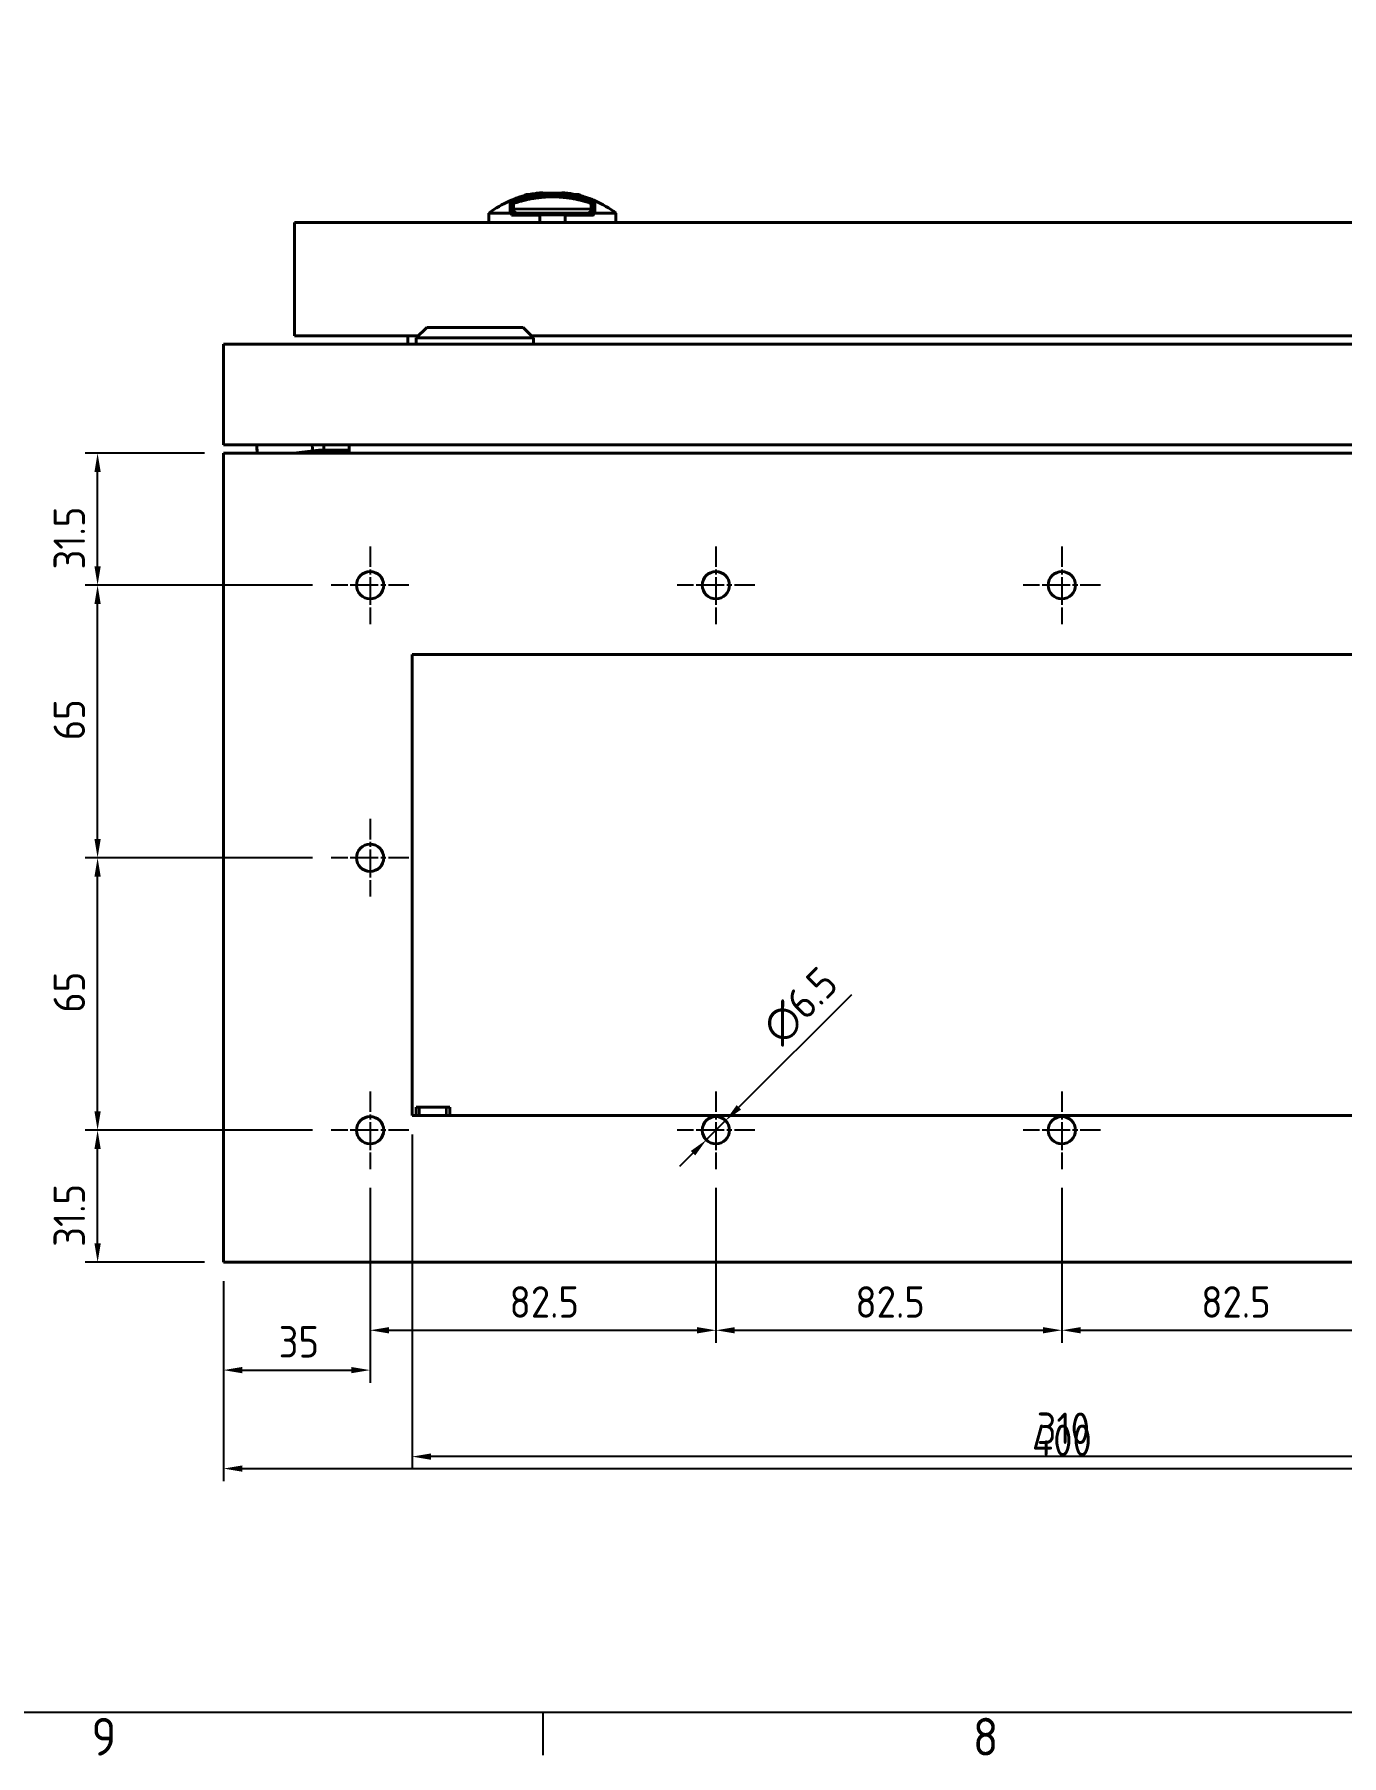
# Model space of a CAD drawing. Header units: millimetres. Extents: x 0 to 2523, y 0 to 1782.
# Drawn here: x 719.7 to 1031.5, y 49.7 to 460.3 of the extents above; entities that cross this region are included whole.
import ezdxf

# ---------------------------------------------------------------- set-up
doc = ezdxf.new("R2010")
doc.units = ezdxf.units.MM
doc.header["$LTSCALE"] = 3
doc.linetypes.add('CHAIN', pattern=[0.3543, 0.2362, -0.0295, 0.0591, -0.0295])
doc.layers.get('0').update_dxf_attribs({"color": 3, "lineweight": 25})
for name, color, linetype, lineweight in [('가시적인 것(ISO)', 3, 'Continuous', 40), ('가시적인 좁은 것(ISO)', 3, 'Continuous', 35), ('경계(ISO)', 7, 'Continuous', 25), ('중심 표식(ISO)', 1, 'Continuous', 25), ('치수(ISO)', 2, 'Continuous', 25)]:
    doc.layers.add(name, color=color, linetype=linetype, lineweight=lineweight)
doc.styles.add('문자 텍스트_M2B', font='isocp.shx')
doc.styles.add('치수 텍스트_PSTEK_POSCO', font='isocp.shx')
doc.dimstyles.new('치수_PSTEK_POSCO', dxfattribs={"dimscale": 3, "dimtxt": 2.5, "dimasz": 1.5, "dimexe": 1, "dimexo": 1.5, "dimgap": 1, "dimtad": 1, "dimrnd": 1e-08, "dimdsep": 46, "dimtxsty": '치수 텍스트_PSTEK_POSCO', "dimcen": 0.09, "dimdle": 10, "dimclrd": 7, "dimclre": 7, "dimclrt": 2, "dimadec": 1, "dimazin": 2, "dimtfac": 1, "dimtmove": 0, "dimatfit": 3, "dimfxl": 0, "dimtolj": 1, "dimlwd": -1, "dimlwe": -1, "dimarcsym": 0})

# ---------------------------------------------------------------- blocks, each defined once
blk = doc.blocks.new('경계 Default Border')
at = {"layer": '경계(ISO)'}
blk.add_line((280.33, 20), (280.33, 16.6), dxfattribs=at)
at = {"layer": '경계(ISO)', "flags": 128}
blk.add_lwpolyline([(20, 20), (20, 574), (821, 574), (821, 20), (20, 20)], dxfattribs=at)
at = {"layer": '경계(ISO)', "color": 2, "char_height": 3, "attachment_point": 7, "style": '문자 텍스트_M2B'}
for s, insert in [('9', (244.44, 16.57)), ('8', (314.52, 16.57))]:
    blk.add_mtext(s, dxfattribs=dict(at, insert=insert))
blk = doc.blocks.new('*D23')
at = {"layer": 'Defpoints', "color": 0, "transparency": 16777216}
for p in [(764.78, 167.37), (1164.78, 167.37), (1164.78, 118.17)]:
    blk.add_point(p, dxfattribs=at)
at = {"layer": '치수(ISO)', "color": 7, "transparency": 16777216}
for p, q in [((764.78, 162.87), (764.78, 115.17)), ((1164.78, 162.87), (1164.78, 115.17)), ((769.28, 118.17), (1160.28, 118.17))]:
    blk.add_line(p, q, dxfattribs=at)
for points in [[(769.28, 118.92), (769.28, 117.42), (764.78, 118.17)], [(1160.28, 118.92), (1160.28, 117.42), (1164.78, 118.17)]]:
    blk.add_solid(points, dxfattribs=at)
at = {"layer": '치수(ISO)', "color": 2, "transparency": 16777216, "insert": (957.65, 124.92), "char_height": 7.5, "attachment_point": 4, "style": '치수 텍스트_PSTEK_POSCO'}
blk.add_mtext('\\A1;400', dxfattribs=at)
blk = doc.blocks.new('*D63')
at = {"layer": 'Defpoints', "color": 0, "transparency": 16777216}
for p in [(734.78, 198.87), (790.53, 198.87), (764.78, 167.37)]:
    blk.add_point(p, dxfattribs=at)
at = {"layer": '치수(ISO)', "color": 7, "transparency": 16777216}
for p, q in [((786.03, 198.87), (731.78, 198.87)), ((734.78, 171.87), (734.78, 194.37)), ((760.28, 167.37), (731.78, 167.37))]:
    blk.add_line(p, q, dxfattribs=at)
for points in [[(734.03, 194.37), (735.53, 194.37), (734.78, 198.87)], [(734.03, 171.87), (735.53, 171.87), (734.78, 167.37)]]:
    blk.add_solid(points, dxfattribs=at)
at = {"layer": '치수(ISO)', "color": 2, "transparency": 16777216, "insert": (728.03, 171.06), "char_height": 7.5, "attachment_point": 4, "rotation": 90, "style": '치수 텍스트_PSTEK_POSCO'}
blk.add_mtext('\\A1;31.5', dxfattribs=at)
blk = doc.blocks.new('*D64')
at = {"layer": 'Defpoints', "color": 0, "transparency": 16777216}
for p in [(734.78, 263.87), (790.53, 263.87), (790.53, 198.87)]:
    blk.add_point(p, dxfattribs=at)
at = {"layer": '치수(ISO)', "color": 7, "transparency": 16777216}
for p, q in [((786.03, 263.87), (731.78, 263.87)), ((734.78, 203.37), (734.78, 259.37)), ((786.03, 198.87), (731.78, 198.87))]:
    blk.add_line(p, q, dxfattribs=at)
for points in [[(734.03, 259.37), (735.53, 259.37), (734.78, 263.87)], [(734.03, 203.37), (735.53, 203.37), (734.78, 198.87)]]:
    blk.add_solid(points, dxfattribs=at)
at = {"layer": '치수(ISO)', "color": 2, "transparency": 16777216, "insert": (728.03, 226.89), "char_height": 7.5, "attachment_point": 4, "rotation": 90, "style": '치수 텍스트_PSTEK_POSCO'}
blk.add_mtext('\\A1;65', dxfattribs=at)
blk = doc.blocks.new('*D65')
at = {"layer": 'Defpoints', "color": 0, "transparency": 16777216}
for p in [(734.78, 328.87), (790.53, 328.87), (790.53, 263.87)]:
    blk.add_point(p, dxfattribs=at)
at = {"layer": '치수(ISO)', "color": 7, "transparency": 16777216}
for p, q in [((786.03, 328.87), (731.78, 328.87)), ((734.78, 268.37), (734.78, 324.37)), ((786.03, 263.87), (731.78, 263.87))]:
    blk.add_line(p, q, dxfattribs=at)
for points in [[(734.03, 324.37), (735.53, 324.37), (734.78, 328.87)], [(734.03, 268.37), (735.53, 268.37), (734.78, 263.87)]]:
    blk.add_solid(points, dxfattribs=at)
at = {"layer": '치수(ISO)', "color": 2, "transparency": 16777216, "insert": (728.03, 291.89), "char_height": 7.5, "attachment_point": 4, "rotation": 90, "style": '치수 텍스트_PSTEK_POSCO'}
blk.add_mtext('\\A1;65', dxfattribs=at)
blk = doc.blocks.new('*D66')
at = {"layer": 'Defpoints', "color": 0, "transparency": 16777216}
for p in [(734.78, 360.37), (764.78, 360.37), (790.53, 328.87)]:
    blk.add_point(p, dxfattribs=at)
at = {"layer": '치수(ISO)', "color": 7, "transparency": 16777216}
for p, q in [((760.28, 360.37), (731.78, 360.37)), ((734.78, 333.37), (734.78, 355.87)), ((786.03, 328.87), (731.78, 328.87))]:
    blk.add_line(p, q, dxfattribs=at)
for points in [[(734.03, 355.87), (735.53, 355.87), (734.78, 360.37)], [(734.03, 333.37), (735.53, 333.37), (734.78, 328.87)]]:
    blk.add_solid(points, dxfattribs=at)
at = {"layer": '치수(ISO)', "color": 2, "transparency": 16777216, "insert": (728.03, 332.62), "char_height": 7.5, "attachment_point": 4, "rotation": 90, "style": '치수 텍스트_PSTEK_POSCO'}
blk.add_mtext('\\A1;31.5', dxfattribs=at)
blk = doc.blocks.new('*D67')
at = {"layer": 'Defpoints', "color": 0, "transparency": 16777216}
for p in [(799.78, 189.62), (764.78, 167.37), (799.78, 141.66)]:
    blk.add_point(p, dxfattribs=at)
at = {"layer": '치수(ISO)', "color": 7, "transparency": 16777216}
for p, q in [((799.78, 185.12), (799.78, 138.66)), ((764.78, 162.87), (764.78, 138.66)), ((769.28, 141.66), (795.28, 141.66))]:
    blk.add_line(p, q, dxfattribs=at)
for points in [[(769.28, 142.41), (769.28, 140.91), (764.78, 141.66)], [(795.28, 142.41), (795.28, 140.91), (799.78, 141.66)]]:
    blk.add_solid(points, dxfattribs=at)
at = {"layer": '치수(ISO)', "color": 2, "transparency": 16777216, "insert": (777.97, 148.41), "char_height": 7.5, "attachment_point": 4, "style": '치수 텍스트_PSTEK_POSCO'}
blk.add_mtext('\\A1;35', dxfattribs=at)
blk = doc.blocks.new('*D68')
at = {"layer": 'Defpoints', "color": 0, "transparency": 16777216}
for p in [(799.78, 189.62), (882.28, 189.62), (882.28, 151.16)]:
    blk.add_point(p, dxfattribs=at)
at = {"layer": '치수(ISO)', "color": 7, "transparency": 16777216}
for p, q in [((799.78, 185.12), (799.78, 148.16)), ((882.28, 185.12), (882.28, 148.16)), ((804.28, 151.16), (877.78, 151.16))]:
    blk.add_line(p, q, dxfattribs=at)
for points in [[(804.28, 151.91), (804.28, 150.41), (799.78, 151.16)], [(877.78, 151.91), (877.78, 150.41), (882.28, 151.16)]]:
    blk.add_solid(points, dxfattribs=at)
at = {"layer": '치수(ISO)', "color": 2, "transparency": 16777216, "insert": (833.03, 157.91), "char_height": 7.5, "attachment_point": 4, "style": '치수 텍스트_PSTEK_POSCO'}
blk.add_mtext('\\A1;82.5', dxfattribs=at)
blk = doc.blocks.new('*D69')
at = {"layer": 'Defpoints', "color": 0, "transparency": 16777216}
for p in [(882.28, 189.62), (964.78, 189.62), (964.78, 151.16)]:
    blk.add_point(p, dxfattribs=at)
at = {"layer": '치수(ISO)', "color": 7, "transparency": 16777216}
for p, q in [((882.28, 185.12), (882.28, 148.16)), ((964.78, 185.12), (964.78, 148.16)), ((886.78, 151.16), (960.28, 151.16))]:
    blk.add_line(p, q, dxfattribs=at)
for points in [[(886.78, 151.91), (886.78, 150.41), (882.28, 151.16)], [(960.28, 151.91), (960.28, 150.41), (964.78, 151.16)]]:
    blk.add_solid(points, dxfattribs=at)
at = {"layer": '치수(ISO)', "color": 2, "transparency": 16777216, "insert": (915.53, 157.91), "char_height": 7.5, "attachment_point": 4, "style": '치수 텍스트_PSTEK_POSCO'}
blk.add_mtext('\\A1;82.5', dxfattribs=at)
blk = doc.blocks.new('*D70')
at = {"layer": 'Defpoints', "color": 0, "transparency": 16777216}
for p in [(964.78, 189.62), (1047.28, 189.62), (1047.28, 151.16)]:
    blk.add_point(p, dxfattribs=at)
at = {"layer": '치수(ISO)', "color": 7, "transparency": 16777216}
for p, q in [((964.78, 185.12), (964.78, 148.16)), ((1047.28, 185.12), (1047.28, 148.16)), ((969.28, 151.16), (1042.78, 151.16))]:
    blk.add_line(p, q, dxfattribs=at)
for points in [[(969.28, 151.91), (969.28, 150.41), (964.78, 151.16)], [(1042.78, 151.91), (1042.78, 150.41), (1047.28, 151.16)]]:
    blk.add_solid(points, dxfattribs=at)
at = {"layer": '치수(ISO)', "color": 2, "transparency": 16777216, "insert": (998.03, 157.91), "char_height": 7.5, "attachment_point": 4, "style": '치수 텍스트_PSTEK_POSCO'}
blk.add_mtext('\\A1;82.5', dxfattribs=at)
blk = doc.blocks.new('*D74')
at = {"layer": 'Defpoints', "color": 0, "transparency": 16777216}
for p in [(809.78, 202.37), (1119.78, 202.37), (809.78, 121.03)]:
    blk.add_point(p, dxfattribs=at)
at = {"layer": '치수(ISO)', "color": 7, "transparency": 16777216}
for p, q in [((809.78, 197.87), (809.78, 118.03)), ((1119.78, 197.87), (1119.78, 118.03)), ((1115.28, 121.03), (814.28, 121.03))]:
    blk.add_line(p, q, dxfattribs=at)
for points in [[(814.28, 121.78), (814.28, 120.28), (809.78, 121.03)], [(1115.28, 121.78), (1115.28, 120.28), (1119.78, 121.03)]]:
    blk.add_solid(points, dxfattribs=at)
at = {"layer": '치수(ISO)', "color": 2, "transparency": 16777216, "insert": (958.77, 127.78), "char_height": 7.5, "attachment_point": 4, "style": '치수 텍스트_PSTEK_POSCO'}
blk.add_mtext('\\A1;310', dxfattribs=at)
blk = doc.blocks.new('*D75')
at = {"layer": 'Defpoints', "color": 0, "transparency": 16777216}
for p in [(884.57, 201.17), (879.98, 196.57)]:
    blk.add_point(p, dxfattribs=at)
at = {"layer": '치수(ISO)', "color": 7, "transparency": 16777216}
for p, q in [((887.76, 204.35), (914.66, 231.25)), ((879.98, 196.57), (884.57, 201.17)), ((876.8, 193.39), (873.61, 190.21))]:
    blk.add_line(p, q, dxfattribs=at)
for points in [[(887.23, 204.88), (888.29, 203.82), (884.57, 201.17)], [(876.27, 193.92), (877.33, 192.86), (879.98, 196.57)]]:
    blk.add_solid(points, dxfattribs=at)
at = {"layer": '치수(ISO)', "color": 2, "transparency": 16777216, "insert": (895.35, 221.49), "char_height": 7.5, "attachment_point": 4, "rotation": 45, "style": '치수 텍스트_PSTEK_POSCO'}
blk.add_mtext('\\A1;∅6.5', dxfattribs=at)

msp = doc.modelspace()

# ---------------------------------------------------------------- linework, layer by layer
at = {"layer": '가시적인 것(ISO)'}
for p, q in [((833.5266, 420.2894), (833.5266, 417.6371)), ((834.0266, 419.9314), (834.0266, 418.6371)), ((836.6266, 421.1311), (836.6266, 421.5757)), ((836.6266, 420.7091), (836.6266, 420.7092)), ((849.4266, 422.0757), (837.1266, 422.0757)), ((849.9266, 421.1311), (849.9266, 421.5757)), ((852.5266, 419.9315), (852.5266, 418.6371)), ((853.0266, 417.6371), (853.0266, 420.2895)), ((781.7766, 415.368), (1133.7766, 415.368)), ((781.7766, 388.368), (781.7766, 415.368)), ((828.1391, 417.6371), (828.1391, 415.368)), ((834.0266, 417.6371), (834.0266, 418.6371)), ((835.0266, 417.6371), (851.5266, 417.6371)), ((840.2766, 417.1371), (840.2766, 415.368)), ((846.2766, 417.1371), (846.2766, 415.368)), ((852.5266, 417.6371), (852.5266, 418.6371)), ((858.414, 417.6371), (858.414, 415.368)), ((813.2766, 390.368), (810.7766, 387.868)), ((813.2766, 390.368), (836.2766, 390.368)), ((836.2766, 390.368), (838.7766, 387.868)), ((1164.7766, 386.368), (764.7766, 386.368)), ((764.7766, 386.368), (764.7766, 362.368)), ((781.7766, 388.368), (811.2766, 388.368)), ((808.7766, 386.368), (808.7766, 388.368)), ((838.7766, 387.868), (810.7766, 387.868)), ((810.7766, 386.368), (810.7766, 387.868)), ((838.2766, 388.368), (1133.7766, 388.368)), ((838.7766, 386.368), (838.7766, 387.868)), ((764.7766, 362.368), (1164.7766, 362.368)), ((772.9093, 360.368), (772.6474, 362.368)), ((772.7753, 361.3914), (772.7752, 361.0901)), ((785.9426, 362.368), (785.9674, 362.1781)), ((785.9674, 362.1781), (786.1285, 360.9481)), ((788.7757, 362.3565), (788.7752, 361.0833)), ((788.7757, 362.368), (788.7757, 362.3565)), ((794.7766, 360.368), (794.7766, 362.368)), ((764.7766, 360.368), (764.7766, 167.368)), ((764.7766, 360.368), (1164.7766, 360.368)), ((786.1285, 360.9481), (781.5784, 360.368)), ((794.7766, 361.0808), (788.7752, 361.0833)), ((809.7766, 312.368), (1119.7766, 312.368)), ((809.7766, 202.368), (809.7766, 312.368)), ((1119.7766, 202.368), (809.7766, 202.368)), ((818.7766, 204.368), (810.7766, 204.368)), ((810.7766, 202.368), (810.7766, 204.368)), ((818.7766, 202.368), (818.7766, 204.368)), ((1164.7766, 167.368), (764.7766, 167.368))]:
    msp.add_line(p, q, dxfattribs=at)
for centre in [(799.7766, 328.868), (882.2766, 328.868), (964.7766, 328.868), (799.7766, 263.868), (799.7766, 198.868), (882.2766, 198.868), (964.7766, 198.868)]:
    msp.add_circle(centre, 3.25, dxfattribs=at)
for centre, radius, start, end in [((833.2266, 420.2894), 0.3, 359.999658, 113.916534), ((834.5266, 419.9314), 0.5, 110.509084, 180), ((837.1266, 421.5757), 0.5, 90, 180), ((849.4266, 421.5757), 0.5, 0, 90), ((835.0266, 418.6371), 1, 180, 270), ((851.5266, 418.6371), 1, 270, 0)]:
    msp.add_arc(centre, radius, start, end, dxfattribs=at)
for centre, major_axis, ratio, start_param, end_param in [((843.2766, 397.6282), (-25.034, -1.6747), 0.99999557, 5.06301613, 5.29326069), ((853.3266, 420.2895), (-0.2742, 0.1216), 0.99999129, 4.71238898, 6.70060955), ((843.2766, 397.6282), (-25.034, 1.6747), 0.99999557, 4.13151726, 4.36176181)]:
    msp.add_ellipse(centre, major_axis=major_axis, ratio=ratio, start_param=start_param, end_param=end_param, dxfattribs=at)
for points in [[(833.1049, 420.5637), (833.1049, 420.5637), (833.1096, 420.5658), (833.1187, 420.5698)], [(833.1187, 420.5698), (833.1392, 420.5788), (833.1824, 420.598), (833.2479, 420.6265)], [(833.2479, 420.6265), (833.2944, 420.6468), (833.3522, 420.6719), (833.4182, 420.7001)], [(833.4182, 420.7001), (833.5516, 420.7571), (833.7273, 420.8308), (833.9405, 420.9163)], [(836.3554, 421.7445), (836.4683, 421.7769), (836.5838, 421.8086), (836.7019, 421.8396)], [(846.2995, 421.8344), (846.2995, 421.8344), (846.2887, 421.8344), (846.2595, 421.8344), (846.2241, 421.8344), (846.1825, 421.8344), (846.1349, 421.8344), (846.0805, 421.8344), (846.0187, 421.8344), (845.9489, 421.8344), (845.8717, 421.8344), (845.7865, 421.8344), (845.6918, 421.8344), (845.5883, 421.8344), (845.4763, 421.8344), (845.3562, 421.8344), (845.2284, 421.8344), (845.0935, 421.8344), (844.9518, 421.8344), (844.8039, 421.8344), (844.6503, 421.8344), (844.4915, 421.8344), (844.3283, 421.8344), (844.1613, 421.8344), (843.991, 421.8344), (843.8183, 421.8344), (843.6438, 421.8344), (843.4684, 421.8344), (843.2928, 421.8344), (843.1173, 421.8344), (842.9412, 421.8344), (842.7658, 421.8344), (842.5918, 421.8344), (842.4199, 421.8344), (842.251, 421.8344), (842.0857, 421.8344), (841.9247, 421.8344), (841.7688, 421.8344), (841.6185, 421.8344), (841.4744, 421.8344), (841.3371, 421.8344), (841.2071, 421.8344), (841.085, 421.8344), (840.971, 421.8344), (840.8658, 421.8344), (840.7698, 421.8344), (840.6834, 421.8344), (840.6054, 421.8344), (840.5351, 421.8344), (840.4729, 421.8344), (840.4183, 421.8344), (840.3706, 421.8344), (840.329, 421.8344), (840.2936, 421.8344), (840.2645, 421.8344), (840.2534, 421.8343), (840.2534, 421.8343)], [(840.2855, 422.4537), (841.2483, 422.431), (842.2687, 422.4156), (843.2778, 422.4156)], [(843.2778, 422.4156), (844.2861, 422.4156), (845.3056, 422.431), (846.2677, 422.4537)], [(846.2709, 422.4536), (847.1747, 422.3656), (848.0453, 422.2364), (848.8342, 422.0757)], [(846.2995, 421.8344), (846.7293, 421.783), (847.5551, 421.6622), (848.6954, 421.4396), (849.7102, 421.195), (850.5781, 420.9502), (851.2821, 420.7267), (851.8054, 420.5456), (852.1304, 420.4266), (852.2043, 420.3988), (852.2018, 420.3997)], [(849.8512, 421.8396), (849.9691, 421.8087), (850.0846, 421.7769), (850.1977, 421.7445)], [(850.1977, 421.7445), (850.2269, 421.7361), (850.2558, 421.7278), (850.2845, 421.7194)], [(850.2845, 421.7194), (850.6944, 421.6002), (851.0731, 421.4786), (851.4134, 421.3619)], [(851.4134, 421.3619), (851.7576, 421.244), (852.0521, 421.1348), (852.299, 421.0396)], [(852.299, 421.0396), (852.481, 420.9695), (852.6435, 420.9044), (852.7844, 420.8467)], [(852.7845, 420.8467), (852.8274, 420.8291), (852.8682, 420.8123), (852.907, 420.7962)], [(852.907, 420.7962), (853.0893, 420.7204), (853.2282, 420.6602), (853.3188, 420.6207)], [(853.3188, 420.6207), (853.4001, 420.5852), (853.4479, 420.5638), (853.4482, 420.5637)], [(772.8159, 361.0816), (772.8022, 361.0873), (772.7887, 361.0901), (772.7752, 361.0901)], [(788.7752, 361.0833), (787.891, 361.0837), (787.0068, 361.0381), (786.1285, 360.9481)]]:
    msp.add_open_spline(points, degree=3, dxfattribs=at)
for points, knots in [([(833.9405, 420.9163), (834.0539, 420.9618), (834.1846, 421.0132), (834.3354, 421.0708), (834.4863, 421.1283), (834.6573, 421.1919), (834.8526, 421.2615), (835.0479, 421.3312), (835.2674, 421.4068), (835.5162, 421.4877), (835.765, 421.5686), (836.0431, 421.6549), (836.3554, 421.7445)], [0.555593497, 0.555593497, 0.555593497, 0.555593497, 0.666666667, 0.666666667, 0.666666667, 0.777777778, 0.777777778, 0.777777778, 0.888888889, 0.888888889, 0.888888889, 1, 1, 1, 1]), ([(834.3514, 420.3997), (834.3514, 420.3997), (834.3951, 420.4162), (834.4837, 420.4488), (834.5724, 420.4814), (834.706, 420.5301), (834.8848, 420.5925), (835.0636, 420.6549), (835.2876, 420.7309), (835.5525, 420.8152), (835.8174, 420.8994), (836.1231, 420.9919), (836.462, 421.086), (836.8008, 421.1801), (837.1728, 421.2757), (837.572, 421.3674), (837.9712, 421.4592), (838.3977, 421.5469), (838.8452, 421.626), (839.2927, 421.705), (839.7612, 421.7755), (840.2534, 421.8344)], [0, 0, 0, 0, 0.14285714, 0.14285714, 0.14285714, 0.28571429, 0.28571429, 0.28571429, 0.42857143, 0.42857143, 0.42857143, 0.57142857, 0.57142857, 0.57142857, 0.71428571, 0.71428571, 0.71428571, 0.85714286, 0.85714286, 0.85714286, 1, 1, 1, 1]), ([(837.7204, 422.0757), (838.1899, 422.1715), (838.6851, 422.2558), (839.5502, 422.3751), (839.9131, 422.4177), (840.2823, 422.4536)], [0.174616932, 0.174616932, 0.174616932, 0.174616932, 0.343427877, 0.343427877, 0.459742895, 0.459742895, 0.459742895, 0.459742895]), ([(840.2823, 422.4536), (840.297, 422.4548), (840.3122, 422.4438), (840.3257, 422.4216), (840.3409, 422.3966), (840.3543, 422.3587), (840.3644, 422.3119), (840.3745, 422.2652), (840.3812, 422.2095), (840.3837, 422.1534)], [0.037800186, 0.037800186, 0.037800186, 0.037800186, 0.333333333, 0.333333333, 0.333333333, 0.666666667, 0.666666667, 0.666666667, 0.999999999, 0.999999999, 0.999999999, 0.999999999]), ([(846.1695, 422.1534), (846.1718, 422.2095), (846.1784, 422.2652), (846.1885, 422.3119), (846.1986, 422.3587), (846.2121, 422.3966), (846.2274, 422.4216), (846.241, 422.4438), (846.2562, 422.4548), (846.2709, 422.4536)], [0, 0, 0, 0, 0.333333333, 0.333333333, 0.333333333, 0.666666667, 0.666666667, 0.666666667, 0.962223007, 0.962223007, 0.962223007, 0.962223007]), ([(852.2018, 420.3997), (852.2649, 420.3761), (852.3231, 420.3396), (852.3718, 420.293), (852.4206, 420.2465), (852.4597, 420.1901), (852.4862, 420.1281), (852.5127, 420.0662), (852.5266, 419.9989), (852.5266, 419.9315)], [0, 0, 0, 0, 0.33333333, 0.33333333, 0.33333333, 0.66666667, 0.66666667, 0.66666667, 1, 1, 1, 1]), ([(833.1049, 417.6371), (832.3322, 417.6371), (831.6337, 417.6371), (830.408, 417.6371), (829.8844, 417.6371), (829.0317, 417.6371), (828.7053, 417.6371), (828.3731, 417.6371), (828.2887, 417.6371), (828.1736, 417.6371), (828.1429, 417.6371), (828.1391, 417.6371)], [-1.25220925, -1.25220925, -1.25220925, -1.25220925, -0.93896824, -0.93896824, -0.62576145, -0.62576145, -0.3126285, -0.3126285, -0.1562493, -0.1562493, -0.000001, -0.000001, -0.000001, -0.000001]), ([(833.5255, 417.1371), (833.522, 417.1883), (833.5094, 417.2426), (833.4779, 417.3239), (833.4654, 417.3503), (833.4302, 417.4141), (833.4053, 417.45), (833.3373, 417.5298), (833.2904, 417.57), (833.194, 417.6237), (833.1475, 417.6371), (833.1049, 417.6371)], [-0.0707812005, -0.0707812005, -0.0707812005, -0.0707812005, -0.0554619635, -0.0554619635, -0.0476429769, -0.0476429769, -0.0354768856, -0.0354768856, -0.0172173939, -0.0172173939, -0.0000010422, -0.0000010422, -0.0000010422, -0.0000010422]), ([(833.5255, 417.1371), (833.5237, 417.1641), (833.5196, 417.1905), (833.5092, 417.2437), (833.5026, 417.2707), (833.4823, 417.3492), (833.467, 417.4008), (833.4473, 417.4941), (833.4403, 417.5491), (833.4635, 417.6221), (833.4841, 417.6371), (833.501, 417.6371)], [0.000001, 0.000001, 0.000001, 0.000001, 0.0081161226, 0.0081161226, 0.0172801377, 0.0172801377, 0.0368124179, 0.0368124179, 0.0561770731, 0.0561770731, 0.0720283438, 0.0720283438, 0.0720283438, 0.0720283438]), ([(833.501, 417.6371), (833.6236, 417.6371), (833.7524, 417.6371), (833.8879, 417.6371), (833.9617, 417.6371), (834.0375, 417.6371), (834.1153, 417.6371), (834.2677, 417.6371), (834.428, 417.6371), (834.5967, 417.6371), (834.6723, 417.6371), (834.7497, 417.6371), (834.8288, 417.6371), (835.0162, 417.6371), (835.2134, 417.6371), (835.4202, 417.6371), (835.4953, 417.6371), (835.5717, 417.6371), (835.6494, 417.6371), (835.876, 417.6371), (836.1136, 417.6371), (836.3588, 417.6371), (836.429, 417.6371), (836.4998, 417.6371), (836.5712, 417.6371), (836.8346, 417.6371), (837.1056, 417.6371), (837.3785, 417.6371), (837.4379, 417.6371), (837.4974, 417.6371), (837.557, 417.6371), (837.8445, 417.6371), (838.1329, 417.6371), (838.4088, 417.6371), (838.4525, 417.6371), (838.4958, 417.6371), (838.5388, 417.6371), (838.8235, 417.6371), (839.0921, 417.6371), (839.3597, 417.6371), (839.3879, 417.6371), (839.4161, 417.6371), (839.4443, 417.6371), (839.7239, 417.6371), (840.0041, 417.6371), (840.2791, 417.6371), (840.2951, 417.6371), (840.311, 417.6371), (840.327, 417.6371)], [0, 0, 0, 0, 0.08093068, 0.08093068, 0.08093068, 0.125, 0.125, 0.125, 0.21129754, 0.21129754, 0.21129754, 0.25, 0.25, 0.25, 0.34170925, 0.34170925, 0.34170925, 0.375, 0.375, 0.375, 0.47218067, 0.47218067, 0.47218067, 0.5, 0.5, 0.5, 0.60265235, 0.60265235, 0.60265235, 0.625, 0.625, 0.625, 0.7329148, 0.7329148, 0.7329148, 0.75, 0.75, 0.75, 0.86308164, 0.86308164, 0.86308164, 0.875, 0.875, 0.875, 0.99312972, 0.99312972, 0.99312972, 1, 1, 1, 1]), ([(840.2766, 417.1371), (840.2766, 417.2017), (840.2778, 417.2666), (840.2803, 417.3271), (840.2828, 417.3876), (840.2865, 417.4436), (840.2912, 417.4902), (840.2959, 417.5368), (840.3015, 417.5741), (840.3076, 417.5991), (840.3137, 417.6242), (840.3204, 417.6371), (840.327, 417.6371)], [0, 0, 0, 0, 0.25, 0.25, 0.25, 0.5, 0.5, 0.5, 0.75, 0.75, 0.75, 1, 1, 1, 1]), ([(846.2262, 417.6371), (846.4053, 417.6371), (846.5875, 417.6371), (846.7726, 417.6371), (847.1018, 417.6371), (847.4403, 417.6371), (847.7873, 417.6371), (848.0326, 417.6371), (848.2822, 417.6371), (848.5359, 417.6371), (848.843, 417.6371), (849.1562, 417.6371), (849.4754, 417.6371), (849.7906, 417.6371), (850.1116, 417.6371), (850.435, 417.6371), (850.7099, 417.6371), (850.9865, 417.6371), (851.2626, 417.6371), (851.6441, 417.6371), (852.0246, 417.6371), (852.4025, 417.6371), (852.6201, 417.6371), (852.8368, 417.6371), (853.0522, 417.6371)], [0.00000244, 0.00000244, 0.00000244, 0.00000244, 0.089980272, 0.089980272, 0.089980272, 0.25, 0.25, 0.25, 0.36313494, 0.36313494, 0.36313494, 0.5, 0.5, 0.5, 0.635136456, 0.635136456, 0.635136456, 0.75, 0.75, 0.75, 0.908671017, 0.908671017, 0.908671017, 1, 1, 1, 1]), ([(846.2262, 417.6371), (846.2263, 417.6371), (846.2264, 417.6371), (846.2332, 417.6366), (846.2399, 417.6231), (846.252, 417.5721), (846.2574, 417.5358), (846.2665, 417.4447), (846.2702, 417.3909), (846.274, 417.3), (846.275, 417.2671), (846.2763, 417.2017), (846.2766, 417.1694), (846.2766, 417.1371)], [-0.0003658706, -0.0003658706, -0.0003658706, -0.0003658706, 0, 0, 0.0199010461, 0.0199010461, 0.0392588893, 0.0392588893, 0.0585795852, 0.0585795852, 0.0688861924, 0.0688861924, 0.0785802991, 0.0785802991, 0.0785802991, 0.0785802991]), ([(853.0522, 417.6371), (853.069, 417.6371), (853.0896, 417.6221), (853.1129, 417.5492), (853.1059, 417.4942), (853.0861, 417.4009), (853.0709, 417.3493), (853.0506, 417.2707), (853.044, 417.2438), (853.0336, 417.1905), (853.0295, 417.1641), (853.0276, 417.1371)], [0.000001, 0.000001, 0.000001, 0.000001, 0.024489744, 0.024489744, 0.054427799, 0.054427799, 0.084635184, 0.084635184, 0.09880659, 0.09880659, 0.111353737, 0.111353737, 0.111353737, 0.111353737]), ([(853.0276, 417.1371), (853.0312, 417.1883), (853.0437, 417.2426), (853.0753, 417.3239), (853.0877, 417.3503), (853.123, 417.4141), (853.1479, 417.45), (853.2158, 417.5298), (853.2627, 417.57), (853.3592, 417.6237), (853.4057, 417.6371), (853.4482, 417.6371)], [0.0000018341, 0.0000018341, 0.0000018341, 0.0000018341, 0.015415401, 0.015415401, 0.0232826604, 0.0232826604, 0.0355238411, 0.0355238411, 0.0538959094, 0.0538959094, 0.0712183108, 0.0712183108, 0.0712183108, 0.0712183108]), ([(858.414, 417.6371), (858.4103, 417.6371), (858.3795, 417.6371), (858.2644, 417.6371), (858.18, 417.6371), (857.8476, 417.6371), (857.5211, 417.6371), (856.6683, 417.6371), (856.1447, 417.6371), (854.9192, 417.6371), (854.2208, 417.6371), (853.4482, 417.6371)], [-1.25078986, -1.25078986, -1.25078986, -1.25078986, -1.09468686, -1.09468686, -0.93845387, -0.93845387, -0.62561404, -0.62561404, -0.31282474, -0.31282474, -0.00000088, -0.00000088, -0.00000088, -0.00000088])]:
    msp.add_open_spline(points, degree=3, knots=knots, dxfattribs=at)
at = {"layer": '가시적인 좁은 것(ISO)'}
for p, q in [((833.1049, 420.5637), (833.1049, 417.6371)), ((838.5693, 421.5757), (836.6266, 421.5757)), ((849.9266, 421.5757), (847.9838, 421.5757)), ((853.4482, 417.6371), (853.4482, 420.5637)), ((834.0266, 418.6371), (852.5266, 418.6371)), ((846.2766, 417.1371), (840.2766, 417.1371)), ((811.5206, 204.368), (811.5206, 202.368)), ((818.0326, 202.368), (818.0326, 204.368))]:
    msp.add_line(p, q, dxfattribs=at)
for centre, major_axis, ratio, start_param, end_param in [((836.4382, 421.4561), (-0.0828, 0.2884), 0.66587068, 4.7541385, 6.28318531), ((843.2778, 422.1156), (0, 0.3), 0.00012283, 0.00000001, 1.57079633), ((850.115, 421.4561), (0.0828, 0.2884), 0.66587067, 0.00000004, 1.52904571)]:
    msp.add_ellipse(centre, major_axis=major_axis, ratio=ratio, start_param=start_param, end_param=end_param, dxfattribs=at)
for points, knots in [([(833.5266, 420.2894), (833.5266, 420.2894), (833.5385, 420.2949), (833.5615, 420.3054), (833.5846, 420.3159), (833.6186, 420.3313), (833.6632, 420.3514), (833.7079, 420.3715), (833.7636, 420.3964), (833.8274, 420.4244), (833.8912, 420.4525), (833.9626, 420.4837), (834.0445, 420.5188), (834.1264, 420.5539), (834.2187, 420.5929), (834.3274, 420.6378), (834.436, 420.6827), (834.5613, 420.7336), (834.706, 420.7905), (834.8507, 420.8473), (835.0146, 420.9102), (835.2018, 420.979), (835.3889, 421.0477), (835.5992, 421.1224), (835.8379, 421.2024), (836.0724, 421.281), (836.3344, 421.3648), (836.6266, 421.4515)], [0, 0, 0, 0, 0.111111111, 0.111111111, 0.111111111, 0.222222222, 0.222222222, 0.222222222, 0.333333333, 0.333333333, 0.333333333, 0.444444444, 0.444444444, 0.444444444, 0.555555556, 0.555555556, 0.555555556, 0.666666667, 0.666666667, 0.666666667, 0.777777778, 0.777777778, 0.777777778, 0.888888889, 0.888888889, 0.888888889, 0.998042962, 0.998042962, 0.998042962, 0.998042962]), ([(834.0266, 419.9314), (834.0266, 419.9314), (834.0763, 419.9491), (834.1771, 419.9842), (834.1786, 419.9847), (834.1801, 419.9852), (834.1817, 419.9858), (834.2825, 420.0208), (834.4331, 420.0725), (834.6333, 420.1381), (834.6394, 420.1401), (834.6455, 420.1421), (834.6517, 420.1442), (834.8518, 420.2096), (835.1001, 420.2883), (835.3912, 420.3745), (835.4047, 420.3784), (835.4183, 420.3825), (835.432, 420.3865), (835.7224, 420.472), (836.0539, 420.5643), (836.4185, 420.6571), (836.4414, 420.6629), (836.4645, 420.6688), (836.4877, 420.6746), (836.8505, 420.7659), (837.2448, 420.8573), (837.6648, 420.9437), (837.6984, 420.9506), (837.7322, 420.9575), (837.7662, 420.9644), (838.1834, 421.0486), (838.6251, 421.1278), (839.0881, 421.1981), (839.1333, 421.205), (839.1787, 421.2117), (839.2243, 421.2184), (839.6838, 421.2859), (840.1634, 421.3446), (840.6561, 421.3911), (840.7131, 421.3964), (840.7703, 421.4017), (840.8277, 421.4067), (841.3152, 421.4497), (841.8147, 421.4806), (842.3201, 421.498), (842.3881, 421.5003), (842.4563, 421.5024), (842.5245, 421.5042), (843.0228, 421.5177), (843.5262, 421.5178), (844.029, 421.5042), (844.1063, 421.5021), (844.1837, 421.4997), (844.261, 421.497), (844.7549, 421.4796), (845.2472, 421.449), (845.7315, 421.4062), (845.8157, 421.3987), (845.8997, 421.3909), (845.9834, 421.3828), (846.4564, 421.3366), (846.9204, 421.2791), (847.368, 421.2127), (847.455, 421.1998), (847.5414, 421.1865), (847.627, 421.173), (848.0602, 421.1045), (848.4758, 421.0282), (848.8664, 420.9482), (848.9508, 420.9309), (849.034, 420.9135), (849.1159, 420.8959), (849.4886, 420.8159), (849.836, 420.7333), (850.1538, 420.6522), (850.2296, 420.6329), (850.3037, 420.6136), (850.3761, 420.5945), (850.6739, 420.5158), (850.9427, 420.4395), (851.1804, 420.369), (851.2427, 420.3505), (851.3029, 420.3324), (851.3609, 420.3147), (851.5782, 420.2486), (851.7656, 420.1887), (851.9228, 420.1372), (851.9678, 420.1224), (852.0103, 420.1084), (852.0503, 420.095), (852.1873, 420.0493), (852.2952, 420.0122), (852.3737, 419.985), (852.398, 419.9766), (852.4195, 419.9691), (852.4381, 419.9626), (852.4968, 419.9421), (852.5265, 419.9315), (852.5265, 419.9315)], [0, 0, 0, 0, 0.05882353, 0.05882353, 0.05882353, 0.05970824, 0.05970824, 0.05970824, 0.11764706, 0.11764706, 0.11764706, 0.1194131, 0.1194131, 0.1194131, 0.17647059, 0.17647059, 0.17647059, 0.17911778, 0.17911778, 0.17911778, 0.23529412, 0.23529412, 0.23529412, 0.2388317, 0.2388317, 0.2388317, 0.29411765, 0.29411765, 0.29411765, 0.29854769, 0.29854769, 0.29854769, 0.35294118, 0.35294118, 0.35294118, 0.35825028, 0.35825028, 0.35825028, 0.41176471, 0.41176471, 0.41176471, 0.41795814, 0.41795814, 0.41795814, 0.47058824, 0.47058824, 0.47058824, 0.4776709, 0.4776709, 0.4776709, 0.52941176, 0.52941176, 0.52941176, 0.53737617, 0.53737617, 0.53737617, 0.58823529, 0.58823529, 0.58823529, 0.59707577, 0.59707577, 0.59707577, 0.64705882, 0.64705882, 0.64705882, 0.65677318, 0.65677318, 0.65677318, 0.70588235, 0.70588235, 0.70588235, 0.71648775, 0.71648775, 0.71648775, 0.76470588, 0.76470588, 0.76470588, 0.7762063, 0.7762063, 0.7762063, 0.82352941, 0.82352941, 0.82352941, 0.8359272, 0.8359272, 0.8359272, 0.88235294, 0.88235294, 0.88235294, 0.89564483, 0.89564483, 0.89564483, 0.94117647, 0.94117647, 0.94117647, 0.95532075, 0.95532075, 0.95532075, 1, 1, 1, 1]), ([(843.2778, 422.1156), (843.7323, 422.1156), (844.2045, 422.1187), (844.6886, 422.1251), (845.1728, 422.1315), (845.669, 422.1413), (846.1695, 422.1534)], [0.000000008, 0.000000008, 0.000000008, 0.000000008, 0.5, 0.5, 0.5, 1, 1, 1, 1]), ([(849.9266, 421.4515), (850.358, 421.3235), (850.7372, 421.1977), (851.0679, 421.0811), (851.4026, 420.9629), (851.6874, 420.8541), (851.9257, 420.7594), (852.164, 420.6647), (852.3569, 420.584), (852.5149, 420.5161), (852.673, 420.4481), (852.7967, 420.393), (852.8857, 420.3533), (852.9746, 420.3136), (853.0266, 420.2895), (853.0266, 420.2894)], [0.002399801, 0.002399801, 0.002399801, 0.002399801, 0.2, 0.2, 0.2, 0.4, 0.4, 0.4, 0.6, 0.6, 0.6, 0.8, 0.8, 0.8, 1, 1, 1, 1]), ([(833.5255, 417.1371), (833.8656, 417.1371), (834.6995, 417.1371), (836.1717, 417.1371), (838.0709, 417.1371), (839.4938, 417.1371), (840.2766, 417.1371)], [0, 0, 0, 0, 0.17605451, 0.41633901, 0.68343289, 1, 1, 1, 1]), ([(846.2766, 417.1371), (846.4826, 417.1371), (846.6878, 417.1371), (846.892, 417.1371), (847.5107, 417.1371), (848.1205, 417.1371), (848.7154, 417.1371), (849.2987, 417.1371), (849.8677, 417.1371), (850.4186, 417.1371), (850.506, 417.1371), (850.593, 417.1371), (850.6795, 417.1371), (851.1214, 417.1371), (851.5508, 417.1371), (851.9657, 417.1371), (852.2208, 417.1371), (852.4704, 417.1371), (852.714, 417.1371), (852.8197, 417.1371), (852.9242, 417.1371), (853.0276, 417.1371)], [0.000001214, 0.000001214, 0.000001214, 0.000001214, 0.083298463, 0.083298463, 0.083298463, 0.335673021, 0.335673021, 0.335673021, 0.583142974, 0.583142974, 0.583142974, 0.622425244, 0.622425244, 0.622425244, 0.823088642, 0.823088642, 0.823088642, 0.946474871, 0.946474871, 0.946474871, 1, 1, 1, 1])]:
    msp.add_open_spline(points, degree=3, knots=knots, dxfattribs=at)
for points in [[(839.7035, 422.0757), (839.9247, 422.104), (840.1518, 422.13), (840.3836, 422.1534)], [(840.3836, 422.1534), (840.8027, 422.1433), (841.7074, 422.1243), (842.7371, 422.1156), (843.2778, 422.1156)], [(846.1695, 422.1534), (846.3954, 422.1306), (846.6227, 422.1047), (846.85, 422.0757)]]:
    msp.add_open_spline(points, degree=3, dxfattribs=at)
at = {"layer": '중심 표식(ISO)', "linetype": 'CHAIN', "ltscale": 6.852346}
for p, q in [((799.7766, 338.118), (799.7766, 319.618)), ((882.2766, 338.118), (882.2766, 319.618)), ((964.7766, 338.118), (964.7766, 319.618)), ((809.0266, 328.868), (790.5266, 328.868)), ((891.5266, 328.868), (873.0266, 328.868)), ((974.0266, 328.868), (955.5266, 328.868)), ((799.7766, 273.118), (799.7766, 254.618)), ((809.0266, 263.868), (790.5266, 263.868)), ((799.7766, 208.118), (799.7766, 189.618)), ((882.2766, 208.118), (882.2766, 189.618)), ((964.7766, 208.118), (964.7766, 189.618)), ((809.0266, 198.868), (790.5266, 198.868)), ((891.5266, 198.868), (873.0266, 198.868)), ((974.0266, 198.868), (955.5266, 198.868))]:
    msp.add_line(p, q, dxfattribs=at)

# ---------------------------------------------------------------- block references
at = {"xscale": 3, "yscale": 3, "zscale": 3}
msp.add_blockref('경계 Default Border', (0, 0), dxfattribs=at)

# ---------------------------------------------------------------- dimensions: what is measured, and where the dimension line sits
at = {"layer": '치수(ISO)', "color": 7}
for base, p1, p2, angle, picture, middle in [((734.7766, 360.368), (790.5266, 328.868), (764.7766, 360.368), 90, '*D66', (734.7766, 339.898)), ((734.7766, 328.868), (790.5266, 263.868), (790.5266, 328.868), 90, '*D65', (734.7766, 296.398)), ((734.7766, 263.868), (790.5266, 198.868), (790.5266, 263.868), 90, '*D64', (734.7766, 231.398)), ((809.7766, 121.0308), (1119.7766, 202.368), (809.7766, 202.368), 180, '*D74', (964.7766, 121.0308)), ((734.7766, 198.868), (764.7766, 167.368), (790.5266, 198.868), 90, '*D63', (734.7766, 178.338)), ((799.7766, 141.6569), (764.7766, 167.368), (799.7766, 189.618), 180, '*D67', (782.2466, 141.6569)), ((882.2766, 151.1569), (799.7766, 189.618), (882.2766, 189.618), 180, '*D68', (841.0566, 151.1569)), ((964.7766, 151.1569), (882.2766, 189.618), (964.7766, 189.618), 180, '*D69', (923.5566, 151.1569)), ((1047.2766, 151.1569), (964.7766, 189.618), (1047.2766, 189.618), 180, '*D70', (1006.0566, 151.1569))]:
    dim = msp.add_linear_dim(base=base, p1=p1, p2=p2, angle=angle, dimstyle='치수_PSTEK_POSCO', override={"dimdec": 2, "dimtp": 0, "dimtm": 0, "dimtdec": 2, "dimtofl": 0, "dimatfit": 1}, dxfattribs=at)
    dim.commit()
    dim.dimension.update_dxf_attribs({"geometry": picture, "text_midpoint": middle, "dimtype": 160})
dim = msp.add_diameter_dim_2p(p1=(879.9785, 196.5699), p2=(884.5747, 201.1661), dimstyle='치수_PSTEK_POSCO', override={"dimdec": 2, "dimlfac": 1, "dimtp": 0, "dimtm": 0, "dimtdec": 2, "dimatfit": 2}, dxfattribs=at)
dim.commit()
dim.dimension.update_dxf_attribs({"geometry": '*D75', "text_midpoint": (906.3321, 222.9236), "dimtype": 163})
dim = msp.add_linear_dim(base=(1164.7766, 118.1742), p1=(764.7766, 167.368), p2=(1164.7766, 167.368), dimstyle='치수_PSTEK_POSCO', override={"dimdec": 2, "dimtp": 0, "dimtm": 0, "dimtdec": 2, "dimtofl": 0, "dimatfit": 1}, dxfattribs=at)
dim.commit()
dim.dimension.update_dxf_attribs({"geometry": '*D23', "text_midpoint": (964.7766, 118.1742), "dimtype": 160})

doc.saveas('drawing.dxf')
